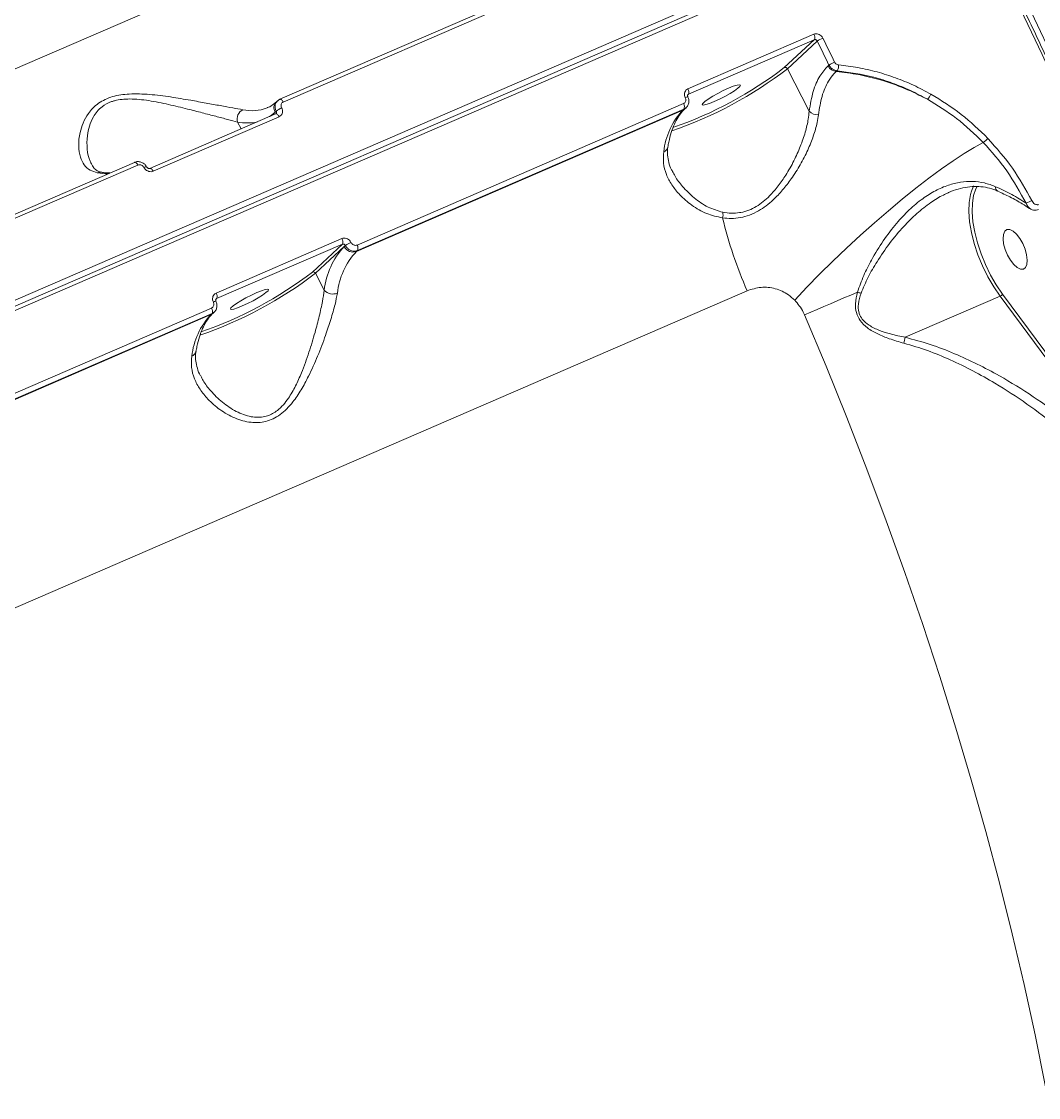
# Model space of a CAD drawing. Header units: millimetres. Extents: x -6104 to 7803, y -6013 to 4803.
# Drawn here: x 1220.1 to 1433.5, y 2028.2 to 2254 of the extents above; entities that cross this region are included whole.
import ezdxf

# ---------------------------------------------------------------- set-up
doc = ezdxf.new("R2010")
doc.units = ezdxf.units.MM
doc.layers.add('DIKOM_ОБЪЕКТ', color=7, linetype='Continuous')

msp = doc.modelspace()

# ---------------------------------------------------------------- linework, layer by layer
at = {"layer": 'DIKOM_ОБЪЕКТ', "color": 7, "linetype": 'Continuous', "lineweight": 15}
for p, q in [((1324.704, 2289.98), (1035.847, 2164.882)), ((1417.358, 2281.56), (1017.91, 2108.567)), ((1018.085, 2107.41), (1417.533, 2280.403)), ((1018.82, 2106.802), (1418.268, 2279.795)), ((1274.309, 2237.704), (1342.81, 2267.37)), ((1275.024, 2237.134), (1343.524, 2266.8)), ((1386.363, 2251.361), (1359.953, 2239.924)), ((1360.055, 2238.762), (1386.465, 2250.2)), ((1386.465, 2250.2), (1380.168, 2244.356)), ((1380.808, 2244.095), (1387.086, 2249.921)), ((1389.55, 2244.901), (1389.349, 2244.715)), ((1385.393, 2235.201), (1380.808, 2244.095)), ((1391.063, 2243.536), (1391.248, 2243.708)), ((1274.253, 2237.667), (1274.309, 2237.704)), ((1359.898, 2238.616), (1360.055, 2238.762)), ((1271.77, 2235.972), (1271.634, 2235.915)), ((1273.579, 2237.167), (1273.801, 2237.373)), ((1358.874, 2235.433), (1290.373, 2205.767)), ((1358.995, 2236.795), (1290.495, 2207.129)), ((1290.595, 2205.972), (1359.095, 2235.639)), ((1359.095, 2235.639), (1358.874, 2235.433)), ((1359.549, 2235.934), (1359.326, 2235.728)), ((1247.003, 2223.201), (1273.413, 2234.639)), ((1247.72, 2222.626), (1274.13, 2234.063)), ((1273.288, 2234.986), (1272.479, 2234.235)), ((1273.523, 2235.204), (1273.288, 2234.986)), ((1273.407, 2234.642), (1273.464, 2234.675)), ((1265.406, 2232.943), (1266.153, 2231.495)), ((1175.273, 2194.813), (1243.773, 2224.48)), ((1175.987, 2194.243), (1244.488, 2223.909)), ((1414.568, 2218.05), (1414.764, 2218.133)), ((1420.391, 2218.945), (1420.652, 2219.428)), ((1424.94, 2218.471), (1424.969, 2218.458)), ((1287.326, 2208.471), (1260.916, 2197.033)), ((1261.019, 2195.872), (1287.428, 2207.309)), ((1287.428, 2207.309), (1281.131, 2201.466)), ((1281.771, 2201.204), (1287.815, 2206.813)), ((1287.815, 2206.813), (1288.05, 2207.031)), ((1290.373, 2205.767), (1290.595, 2205.972)), ((1283.61, 2197.638), (1281.771, 2201.204)), ((1083.514, 2072.436), (1372.371, 2197.534)), ((1260.861, 2195.726), (1261.019, 2195.872)), ((1405.553, 2187.76), (1425.454, 2196.379)), ((1425.454, 2196.379), (1458.203, 2152.199)), ((1457.648, 2154.089), (1425.95, 2196.85)), ((1259.837, 2192.542), (1191.337, 2162.876)), ((1259.959, 2193.904), (1191.458, 2164.238)), ((1191.558, 2163.082), (1260.059, 2192.748)), ((1260.059, 2192.748), (1259.837, 2192.542)), ((1260.512, 2193.043), (1260.29, 2192.837))]:
    msp.add_line(p, q, dxfattribs=at)
at = {"layer": 'DIKOM_ОБЪЕКТ', "color": 7, "linetype": 'Continuous', "lineweight": 15, "flags": 128}
for points in [[(1507.36, 2023.508), (1505.468, 2034.331), (1503.385, 2045.252), (1501.113, 2056.262), (1498.653, 2067.351), (1496.007, 2078.51), (1493.178, 2089.73), (1490.169, 2101), (1486.981, 2112.313), (1483.617, 2123.658), (1480.08, 2135.025), (1476.374, 2146.405), (1472.501, 2157.789), (1468.464, 2169.167), (1464.267, 2180.529), (1459.914, 2191.865), (1455.408, 2203.167), (1450.753, 2214.424), (1445.952, 2225.628), (1441.011, 2236.768), (1435.932, 2247.836), (1430.721, 2258.821), (1425.382, 2269.716), (1419.918, 2280.51)], [(1418.268, 2279.795), (1423.731, 2269.001), (1429.07, 2258.106), (1434.282, 2247.121), (1439.36, 2236.053), (1444.302, 2224.913), (1449.102, 2213.709), (1453.757, 2202.452), (1458.263, 2191.15), (1462.617, 2179.814), (1466.813, 2168.452), (1470.85, 2157.074), (1474.723, 2145.69), (1478.43, 2134.31), (1481.966, 2122.943), (1485.33, 2111.598), (1488.518, 2100.286), (1491.528, 2089.015), (1494.356, 2077.795), (1497.002, 2066.636), (1499.462, 2055.547), (1501.735, 2044.537), (1503.818, 2033.616), (1505.709, 2022.793)], [(1387.086, 2249.921), (1387.396, 2249.295), (1387.705, 2248.668), (1388.013, 2248.041), (1388.321, 2247.414), (1388.629, 2246.786), (1388.936, 2246.158), (1389.243, 2245.53), (1389.55, 2244.901)], [(1390.734, 2245.524), (1390.427, 2246.155), (1390.119, 2246.784), (1389.811, 2247.414), (1389.503, 2248.043), (1389.194, 2248.672), (1388.884, 2249.301), (1388.575, 2249.929), (1388.265, 2250.557)], [(1365.452, 2237.235), (1364.467, 2236.839), (1363.684, 2236.588), (1363.167, 2236.504), (1362.957, 2236.592), (1363.072, 2236.846), (1363.502, 2237.245), (1364.213, 2237.757), (1365.146, 2238.341), (1366.227, 2238.948), (1367.367, 2239.53), (1368.475, 2240.04), (1369.46, 2240.437), (1370.242, 2240.687), (1370.76, 2240.772), (1370.969, 2240.683), (1370.854, 2240.429), (1370.424, 2240.03), (1369.714, 2239.518), (1368.78, 2238.935), (1367.7, 2238.327), (1366.559, 2237.745), (1365.452, 2237.235)], [(1274.309, 2237.704), (1274.325, 2237.71), (1274.411, 2237.72), (1274.508, 2237.695), (1274.612, 2237.638), (1274.719, 2237.549), (1274.827, 2237.432), (1274.929, 2237.292), (1275.024, 2237.134)], [(1359.326, 2235.728), (1359.178, 2235.606), (1358.874, 2235.433)], [(1272.158, 2234.096), (1272.479, 2234.318), (1273.288, 2234.986)], [(1273.413, 2234.639), (1273.428, 2234.645), (1273.515, 2234.654), (1273.612, 2234.629), (1273.717, 2234.571), (1273.825, 2234.482), (1273.932, 2234.364), (1274.035, 2234.223), (1274.13, 2234.063)], [(1382.347, 2195.573), (1384.897, 2198.261), (1387.58, 2200.992), (1390.37, 2203.737), (1393.239, 2206.471), (1396.159, 2209.166), (1399.101, 2211.795), (1402.036, 2214.333), (1404.935, 2216.754), (1407.769, 2219.035), (1410.511, 2221.153), (1413.133, 2223.087), (1415.61, 2224.818), (1417.916, 2226.329), (1420.03, 2227.605), (1421.93, 2228.633)], [(1243.773, 2224.48), (1243.789, 2224.486), (1243.875, 2224.495), (1243.972, 2224.471), (1244.076, 2224.413), (1244.183, 2224.324), (1244.29, 2224.208), (1244.393, 2224.068), (1244.488, 2223.909)], [(1247.002, 2223.201), (1247.019, 2223.208), (1247.105, 2223.217), (1247.202, 2223.192), (1247.307, 2223.134), (1247.415, 2223.044), (1247.522, 2222.926), (1247.625, 2222.785), (1247.72, 2222.626)], [(1419.431, 2218.448), (1419.22, 2217.723), (1418.949, 2216.046), (1418.897, 2214.133), (1419.064, 2212.028), (1419.448, 2209.782), (1420.038, 2207.448), (1420.821, 2205.08), (1421.779, 2202.735), (1422.888, 2200.468), (1424.123, 2198.333), (1425.454, 2196.379)], [(1419.912, 2219.528), (1419.703, 2219.124), (1419.431, 2218.448)], [(1425.95, 2196.85), (1424.659, 2198.745), (1423.462, 2200.816), (1422.386, 2203.014), (1421.458, 2205.288), (1420.698, 2207.584), (1420.126, 2209.848), (1419.754, 2212.025), (1419.591, 2214.066), (1419.642, 2215.921), (1419.905, 2217.547), (1420.373, 2218.906), (1420.391, 2218.945)], [(1428.906, 2209.411), (1429.606, 2208.512), (1430.226, 2207.428), (1430.715, 2206.245), (1431.035, 2205.06), (1431.159, 2203.968), (1431.077, 2203.059), (1430.796, 2202.405), (1430.339, 2202.06), (1429.742, 2202.051), (1429.054, 2202.38), (1428.331, 2203.02), (1427.632, 2203.918), (1427.012, 2205.003), (1426.523, 2206.186), (1426.203, 2207.371), (1426.079, 2208.463), (1426.161, 2209.372), (1426.442, 2210.026), (1426.899, 2210.371), (1427.496, 2210.379), (1428.184, 2210.05), (1428.906, 2209.411)], [(1266.415, 2194.345), (1265.43, 2193.948), (1264.647, 2193.698), (1264.13, 2193.613), (1263.92, 2193.701), (1264.035, 2193.955), (1264.466, 2194.355), (1265.176, 2194.867), (1266.109, 2195.45), (1267.19, 2196.057), (1268.33, 2196.64), (1269.438, 2197.149), (1270.423, 2197.546), (1271.206, 2197.796), (1271.723, 2197.881), (1271.933, 2197.793), (1271.818, 2197.539), (1271.387, 2197.139), (1270.677, 2196.627), (1269.744, 2196.044), (1268.663, 2195.437), (1267.523, 2194.854), (1266.415, 2194.345)], [(1384.432, 2192.457), (1385.754, 2193.029), (1387.099, 2193.611), (1388.465, 2194.201), (1389.85, 2194.798), (1391.252, 2195.403), (1392.669, 2196.013), (1394.099, 2196.628), (1395.538, 2197.246)], [(1260.29, 2192.837), (1260.142, 2192.716), (1259.837, 2192.542)], [(1384.432, 2192.457), (1388.946, 2181.718), (1393.311, 2170.931), (1397.524, 2160.105), (1401.581, 2149.25), (1405.478, 2138.377), (1409.212, 2127.496), (1412.778, 2116.616), (1416.175, 2105.749), (1419.398, 2094.903), (1422.444, 2084.09), (1425.312, 2073.318), (1427.997, 2062.599), (1430.498, 2051.942), (1432.812, 2041.357), (1434.937, 2030.854), (1436.872, 2020.443)]]:
    msp.add_lwpolyline(points, dxfattribs=at)
at = {"layer": 'DIKOM_ОБЪЕКТ', "color": 7, "linetype": 'Continuous', "lineweight": 15}
for centre, radius, start, end in [((1385.397, 2250.691), 1.175, 335.30835, 34.78032), ((1390.847, 2244.356), 6.717, 112.61276, 124.05027), ((1380.344, 2243.875), 0.513, 25.43658, 110.10529), ((1391.286, 2245.696), 2.171, 206.86091, 264.11461), ((1393.661, 2238.527), 7.585, 112.70256, 122.8245), ((1389.759, 2244.761), 1.824, 324.7386, 4.96224), ((1328.977, 2311.636), 85.136, 288.90543, 307.50275), ((1329.821, 2309.998), 82.726, 289.01508, 307.48812), ((1358.988, 2239.253), 1.175, 335.30536, 34.79602), ((1359.973, 2237.074), 1.14, 92.54409, 121.40497), ((1408.128, 2239.922), 3.037, 313.47642, 338.03797), ((1267.491, 2233.567), 2.176, 116.37379, 196.65101), ((1268.423, 2244.132), 8.822, 257.5732, 291.34788), ((1274.876, 2235.884), 1.824, 135.33514, 209.50224), ((1276.216, 2232.102), 4.107, 112.15886, 130.96613), ((1369.889, 2225.098), 15.105, 136.8236, 173.92857), ((1358.032, 2236.129), 1.171, 335.22522, 34.65206), ((1387.153, 2236.935), 2.47, 224.58048, 274.03123), ((1267.414, 2242.572), 9.836, 258.21757, 282.6679), ((1418.826, 2233.14), 5.472, 304.56561, 318.20569), ((1354.397, 2227.978), 1.367, 290.18487, 347.72646), ((1236.613, 2220.88), 1.544, 79.72972, 113.91337), ((1237.973, 2232.264), 10.168, 258.74089, 271.72492), ((1246.221, 2222.77), 0.765, 80.80388, 125.09126), ((1425.434, 2219.257), 0.928, 172.84889, 237.84346), ((1420.839, 2237.849), 24.181, 294.71035, 297.79567), ((1363.859, 2213.542), 3.448, 347.90838, 7.66823), ((1451.574, 2232.68), 86.651, 193.25014, 203.9294), ((1286.361, 2207.8), 1.175, 335.3064, 34.79395), ((1299.381, 2195.961), 15.86, 136.82407, 173.92788), ((1289.668, 2207.694), 2.052, 205.42489, 290.10139), ((1291.806, 2201.473), 6.708, 112.60056, 124.05348), ((1289.532, 2206.463), 1.17, 335.21739, 34.65988), ((1301.387, 2195.432), 15.104, 136.82163, 173.92865), ((1281.308, 2200.984), 0.513, 25.4353, 110.08827), ((1229.935, 2268.755), 85.148, 288.90685, 307.50157), ((1230.783, 2267.109), 82.728, 289.0155, 307.48815), ((1259.951, 2196.363), 1.175, 335.30835, 34.78032), ((1285.428, 2199.323), 2.479, 222.81184, 292.28946), ((1389.399, 2177.742), 20.448, 70.36754, 72.52714), ((1260.936, 2194.183), 1.14, 92.54716, 121.4019), ((1425.115, 2197.232), 0.918, 291.65358, 335.42402), ((1270.851, 2182.207), 15.104, 136.82204, 173.92824), ((1258.996, 2193.238), 1.17, 335.21739, 34.65988), ((1358.786, 2197.588), 47.789, 346.6155, 348.13249), ((1255.36, 2185.088), 1.367, 290.18857, 347.71595)]:
    msp.add_arc(centre, radius, start, end, dxfattribs=at)
for points, knots in [([(1418.82, 2279.942), (1419.733, 2278.16), (1422.379, 2272.989), (1426.676, 2264.359), (1431.672, 2254.029), (1436.551, 2243.62), (1441.31, 2233.141), (1445.945, 2222.599), (1450.454, 2212.003), (1454.832, 2201.359), (1459.076, 2190.678), (1463.183, 2179.965), (1467.151, 2169.23), (1470.976, 2158.48), (1474.655, 2147.724), (1478.185, 2136.969), (1481.564, 2126.224), (1484.79, 2115.497), (1487.859, 2104.796), (1490.77, 2094.128), (1493.52, 2083.502), (1496.107, 2072.926), (1498.53, 2062.408), (1500.786, 2051.955), (1502.874, 2041.576), (1504.792, 2031.278), (1506.538, 2021.069), (1508.112, 2010.957), (1509.512, 2000.949), (1510.738, 1991.052), (1511.787, 1981.275), (1512.66, 1971.623), (1513.355, 1962.106), (1513.872, 1952.729), (1514.211, 1943.501), (1514.372, 1934.426), (1514.353, 1925.514), (1514.156, 1916.769), (1513.78, 1908.199), (1513.225, 1899.811), (1512.492, 1891.609), (1511.581, 1883.602), (1510.493, 1875.793), (1509.229, 1868.191), (1507.789, 1860.799), (1506.174, 1853.624), (1504.386, 1846.672), (1502.425, 1839.947), (1500.294, 1833.454), (1497.993, 1827.2), (1495.525, 1821.188), (1492.891, 1815.423), (1490.092, 1809.91), (1487.132, 1804.652), (1484.012, 1799.656), (1480.737, 1794.92), (1477.301, 1790.465), (1474.213, 1786.801), (1472.211, 1784.735), (1471.461, 1783.962)], [0, 0, 0, 0, 0.0093747, 0.0271865, 0.0449986, 0.0628105, 0.0806223, 0.0984342, 0.1162462, 0.134058, 0.1518699, 0.1696819, 0.187494, 0.205306, 0.2231184, 0.2409307, 0.2587434, 0.2765562, 0.2943693, 0.3121826, 0.3299963, 0.3478102, 0.3656246, 0.3834392, 0.4012543, 0.4190699, 0.4368861, 0.4547028, 0.4725198, 0.4903376, 0.508156, 0.5259752, 0.5437951, 0.5616156, 0.579437, 0.5972593, 0.6150823, 0.6329064, 0.6507313, 0.668557, 0.6863837, 0.7042114, 0.7220398, 0.739869, 0.7576988, 0.7755291, 0.7933595, 0.8111899, 0.8290198, 0.8468486, 0.8646758, 0.8825006, 0.9003223, 0.9181399, 0.9359523, 0.9537585, 0.9715573, 0.9893478, 1, 1, 1, 1]), ([(1388.265, 2250.557), (1388.21, 2250.653), (1388.071, 2250.896), (1387.736, 2251.209), (1387.287, 2251.427), (1386.802, 2251.498), (1386.509, 2251.407), (1386.363, 2251.361)], [0, 0, 0, 0, 0.1418531, 0.3567267, 0.5713336, 0.7857183, 1, 1, 1, 1]), ([(1386.465, 2250.2), (1386.514, 2250.215), (1386.611, 2250.245), (1386.771, 2250.22), (1386.917, 2250.144), (1387.025, 2250.037), (1387.069, 2249.954), (1387.086, 2249.921)], [0, 0, 0, 0, 0.213959, 0.4282015, 0.6428385, 0.8578732, 1, 1, 1, 1]), ([(1389.349, 2244.715), (1388.75, 2244.046), (1387.486, 2242.632), (1386.109, 2239.455), (1385.634, 2236.633), (1385.393, 2235.201)], [0, 0, 0, 0, 0.3069746, 0.6484704, 1, 1, 1, 1]), ([(1389.55, 2244.901), (1389.578, 2244.848), (1389.711, 2244.599), (1390.046, 2244.205), (1390.614, 2243.827), (1391.037, 2243.747), (1391.248, 2243.708)], [0, 0, 0, 0, 0.0818651, 0.3880258, 0.6939573, 1, 1, 1, 1]), ([(1391.576, 2244.918), (1391.471, 2244.939), (1391.26, 2244.98), (1390.979, 2245.172), (1390.813, 2245.372), (1390.748, 2245.498), (1390.734, 2245.524)], [0, 0, 0, 0, 0.3057163, 0.61164, 0.9179918, 1, 1, 1, 1]), ([(1410.945, 2238.786), (1409.734, 2239.432), (1407.313, 2240.722), (1403.53, 2242.261), (1399.634, 2243.504), (1395.638, 2244.432), (1392.93, 2244.756), (1391.576, 2244.918)], [0, 0, 0, 0, 0.19783164, 0.39550324, 0.59317002, 0.79658386, 1, 1, 1, 1]), ([(1387.327, 2234.471), (1387.54, 2235.801), (1387.974, 2238.501), (1389.19, 2241.243), (1390.307, 2242.796), (1390.904, 2243.38), (1391.063, 2243.536)], [0, 0, 0, 0, 0.341495, 0.6929968, 0.9180125, 1, 1, 1, 1]), ([(1410.218, 2237.718), (1408.628, 2238.513), (1405.428, 2240.113), (1400.566, 2241.785), (1395.757, 2242.983), (1392.633, 2243.351), (1391.063, 2243.536)], [0, 0, 0, 0, 0.2598478, 0.5228401, 0.7602223, 1, 1, 1, 1]), ([(1391.248, 2243.708), (1393.827, 2243.346), (1397.734, 2242.798), (1402.848, 2241.152), (1406.627, 2239.631), (1409.032, 2238.35), (1410.218, 2237.718)], [0, 0, 0, 0, 0.3951734, 0.5986687, 0.8021711, 1, 1, 1, 1]), ([(1359.953, 2239.924), (1359.865, 2239.878), (1359.643, 2239.762), (1359.375, 2239.451), (1359.211, 2239.012), (1359.196, 2238.517), (1359.318, 2238.204), (1359.379, 2238.047)], [0, 0, 0, 0, 0.1406166, 0.3550829, 0.5698762, 0.7848926, 1, 1, 1, 1]), ([(1266.524, 2235.516), (1265.852, 2235.642), (1264.507, 2235.893), (1261.842, 2236.371), (1258.863, 2236.919), (1255.373, 2237.544), (1251.404, 2238.221), (1247.049, 2238.771), (1242.885, 2238.943), (1239.692, 2238.495), (1237.597, 2237.704), (1236.185, 2236.884), (1235.011, 2235.863), (1233.871, 2234.471), (1232.942, 2232.733), (1232.224, 2230.414), (1231.965, 2227.914), (1232.321, 2225.607), (1233.179, 2223.896), (1234.353, 2222.766), (1235.473, 2222.441), (1235.988, 2222.291)], [0, 0, 0, 0, 0.055476, 0.1110249, 0.1664978, 0.222006, 0.2900233, 0.3579625, 0.4226767, 0.477407, 0.5052471, 0.5330936, 0.5627095, 0.5923749, 0.6404299, 0.6885809, 0.7603264, 0.8320618, 0.891, 0.9498674, 1, 1, 1, 1]), ([(1234.857, 2224.021), (1234.72, 2224.256), (1234.192, 2225.158), (1233.797, 2227.212), (1233.789, 2229.736), (1234.254, 2232.08), (1234.964, 2233.807), (1235.909, 2235.181), (1237.094, 2236.34), (1238.427, 2237.06), (1239.892, 2237.504), (1241.159, 2237.725), (1243.564, 2237.833), (1246.903, 2237.467), (1250.976, 2236.651), (1254.718, 2235.722), (1258.027, 2234.873), (1260.869, 2234.128), (1263.43, 2233.468), (1264.748, 2233.118), (1265.406, 2232.943)], [0, 0, 0, 0, 0.0301471, 0.1153778, 0.2006063, 0.2565322, 0.3123203, 0.3456137, 0.3788276, 0.4270601, 0.4399077, 0.4704688, 0.5010947, 0.5753868, 0.6555736, 0.735874, 0.8020751, 0.8682382, 0.9341621, 1, 1, 1, 1]), ([(1274.253, 2237.667), (1274.13, 2237.612), (1273.962, 2237.537), (1273.848, 2237.397), (1273.817, 2237.359)], [0, 0, 0, 0, 0.72797, 1, 1, 1, 1]), ([(1359.379, 2238.047), (1359.419, 2237.942), (1359.501, 2237.733), (1359.491, 2237.403), (1359.381, 2237.11), (1359.202, 2236.902), (1359.054, 2236.825), (1358.995, 2236.795)], [0, 0, 0, 0, 0.2150944, 0.4301782, 0.6449779, 0.859493, 1, 1, 1, 1]), ([(1359.909, 2238.206), (1359.939, 2238.154), (1360.098, 2237.88), (1360.178, 2237.31), (1360.038, 2236.597), (1359.791, 2236.108), (1359.556, 2235.956), (1359.528, 2235.938)], [0, 0, 0, 0, 0.0710873, 0.3784128, 0.658034, 0.9599239, 1, 1, 1, 1]), ([(1359.947, 2238.68), (1359.936, 2238.674), (1359.898, 2238.652), (1359.865, 2238.569), (1359.857, 2238.422), (1359.879, 2238.301), (1359.915, 2238.234), (1359.926, 2238.214)], [0, 0, 0, 0, 0.1446306, 0.4914646, 0.7176558, 0.9150465, 1, 1, 1, 1]), ([(1359.944, 2238.683), (1359.952, 2238.693), (1359.982, 2238.729), (1360.025, 2238.749), (1360.055, 2238.762)], [0, 0, 0, 0, 0.284267, 1, 1, 1, 1]), ([(1410.218, 2237.718), (1412.3, 2236.446), (1416.512, 2233.871), (1420.11, 2230.393), (1421.93, 2228.633)], [0, 0, 0, 0, 0.4941652, 1, 1, 1, 1]), ([(1422.905, 2229.493), (1421.091, 2231.252), (1417.42, 2234.811), (1413.12, 2237.451), (1410.945, 2238.786)], [0, 0, 0, 0, 0.49417118, 1, 1, 1, 1]), ([(1271.648, 2235.959), (1271.822, 2236.021), (1272.392, 2236.225), (1273.014, 2236.667), (1273.466, 2237.067), (1273.579, 2237.167)], [0, 0, 0, 0, 0.2480372, 0.8124279, 1, 1, 1, 1]), ([(1273.817, 2237.359), (1273.709, 2237.254), (1273.458, 2237.008), (1273.28, 2236.461), (1273.266, 2235.819), (1273.438, 2235.409), (1273.523, 2235.204)], [0, 0, 0, 0, 0.2010149, 0.4673265, 0.7336479, 1, 1, 1, 1]), ([(1274.13, 2234.063), (1274.217, 2234.109), (1274.439, 2234.224), (1274.703, 2234.532), (1274.859, 2234.964), (1274.863, 2235.448), (1274.732, 2235.753), (1274.667, 2235.906)], [0, 0, 0, 0, 0.1406072, 0.3550949, 0.5698626, 0.7848903, 1, 1, 1, 1]), ([(1274.667, 2235.906), (1274.623, 2236.008), (1274.536, 2236.212), (1274.538, 2236.534), (1274.642, 2236.822), (1274.818, 2237.026), (1274.966, 2237.103), (1275.024, 2237.134)], [0, 0, 0, 0, 0.215155, 0.4302104, 0.6449977, 0.8595139, 1, 1, 1, 1]), ([(1359.326, 2235.728), (1359.16, 2235.565), (1358.657, 2235.07), (1357.891, 2234.038), (1357.084, 2232.53), (1356.422, 2230.768), (1355.989, 2229.123), (1355.796, 2228.044), (1355.734, 2227.693)], [0, 0, 0, 0, 0.1024846, 0.3106755, 0.5124696, 0.7099272, 0.905704, 1, 1, 1, 1]), ([(1359.095, 2235.639), (1359.218, 2235.693), (1359.384, 2235.768), (1359.497, 2235.905), (1359.527, 2235.941)], [0, 0, 0, 0, 0.73966395, 1, 1, 1, 1]), ([(1273.523, 2235.204), (1273.546, 2235.154), (1273.593, 2235.055), (1273.594, 2234.899), (1273.552, 2234.764), (1273.49, 2234.703), (1273.463, 2234.676)], [0, 0, 0, 0, 0.2658346, 0.5313633, 0.79643, 1, 1, 1, 1]), ([(1367.23, 2212.82), (1367.831, 2212.764), (1369.046, 2212.651), (1370.955, 2212.842), (1372.893, 2213.37), (1375.268, 2214.493), (1377.644, 2216.319), (1379.875, 2218.686), (1381.79, 2221.18), (1383.58, 2224.015), (1385.139, 2227.054), (1386.333, 2230.042), (1387.043, 2232.519), (1387.249, 2233.935), (1387.327, 2234.471)], [0, 0, 0, 0, 0.0603699, 0.1220442, 0.1825854, 0.2452021, 0.354865, 0.4358101, 0.5191063, 0.6213407, 0.7266017, 0.8297198, 0.9355797, 1, 1, 1, 1]), ([(1385.393, 2235.201), (1385.337, 2234.664), (1385.19, 2233.263), (1384.607, 2230.79), (1383.595, 2227.841), (1382.226, 2224.797), (1380.662, 2222.01), (1378.937, 2219.514), (1376.945, 2217.187), (1374.814, 2215.429), (1372.708, 2214.387), (1371.512, 2214.048), (1370.274, 2213.836), (1368.991, 2213.75), (1367.852, 2213.917), (1367.275, 2214.002)], [0, 0, 0, 0, 0.0653892, 0.170367, 0.2779444, 0.3818123, 0.4884129, 0.5695638, 0.6527948, 0.7604181, 0.8151635, 0.8718869, 0.880047, 0.9392, 1, 1, 1, 1]), ([(1421.93, 2228.633), (1423.645, 2226.708), (1427.119, 2222.809), (1429.661, 2218.21), (1430.947, 2215.883)], [0, 0, 0, 0, 0.4938178, 1, 1, 1, 1]), ([(1432.115, 2216.458), (1430.835, 2218.78), (1428.243, 2223.482), (1424.699, 2227.473), (1422.905, 2229.493)], [0, 0, 0, 0, 0.493871, 1, 1, 1, 1]), ([(1354.869, 2226.695), (1354.806, 2225.902), (1354.678, 2224.289), (1355.335, 2221.953), (1356.509, 2219.72), (1358.278, 2217.511), (1360.708, 2215.419), (1363.725, 2213.592), (1366.094, 2213.07), (1367.23, 2212.82)], [0, 0, 0, 0, 0.1295373, 0.2635073, 0.3938341, 0.5268943, 0.6860445, 0.8495341, 1, 1, 1, 1]), ([(1355.759, 2227.694), (1355.734, 2227.586), (1355.599, 2227.011), (1355.632, 2225.942), (1355.892, 2224.459), (1356.271, 2223.319), (1356.637, 2222.696), (1356.705, 2222.581)], [0, 0, 0, 0, 0.06309364, 0.33413634, 0.62804516, 0.93122348, 1, 1, 1, 1]), ([(1243.781, 2224.462), (1243.836, 2224.491), (1244.088, 2224.627), (1244.633, 2224.663), (1245.327, 2224.507), (1245.954, 2224.116), (1246.209, 2223.711), (1246.33, 2223.518)], [0, 0, 0, 0, 0.0627986, 0.2918649, 0.5280499, 0.7742856, 1, 1, 1, 1]), ([(1234.824, 2224.003), (1234.91, 2223.83), (1235.143, 2223.362), (1235.632, 2222.915), (1236.189, 2222.565), (1236.708, 2222.453), (1236.913, 2222.408)], [0, 0, 0, 0, 0.188907, 0.510642, 0.8060931, 1, 1, 1, 1]), ([(1236.897, 2222.398), (1237.162, 2222.351), (1237.776, 2222.243), (1238.324, 2222.25), (1238.636, 2222.255)], [0, 0, 0, 0, 0.4317349, 1, 1, 1, 1]), ([(1244.488, 2223.909), (1244.586, 2223.94), (1244.781, 2224.001), (1245.109, 2223.958), (1245.415, 2223.818), (1245.645, 2223.616), (1245.743, 2223.459), (1245.781, 2223.396)], [0, 0, 0, 0, 0.2142638, 0.4285314, 0.6431224, 0.8580565, 1, 1, 1, 1]), ([(1245.781, 2223.396), (1245.839, 2223.302), (1245.985, 2223.066), (1246.33, 2222.763), (1246.788, 2222.553), (1247.279, 2222.488), (1247.573, 2222.58), (1247.72, 2222.626)], [0, 0, 0, 0, 0.1418181, 0.3566967, 0.571313, 0.7857313, 1, 1, 1, 1]), ([(1246.348, 2223.526), (1246.362, 2223.499), (1246.399, 2223.427), (1246.504, 2223.321), (1246.641, 2223.23), (1246.783, 2223.182), (1246.907, 2223.174), (1246.977, 2223.188), (1246.998, 2223.201), (1247.002, 2223.202)], [0, 0, 0, 0, 0.099518, 0.2665707, 0.4282284, 0.593766, 0.7683698, 0.9627904, 1, 1, 1, 1]), ([(1367.275, 2214.002), (1366.22, 2214.322), (1364.002, 2214.995), (1361.166, 2216.993), (1358.892, 2219.251), (1357.415, 2221.152), (1356.894, 2222.258), (1356.738, 2222.59)], [0, 0, 0, 0, 0.2220656, 0.466632, 0.7115372, 0.9134488, 1, 1, 1, 1]), ([(1424.513, 2219.372), (1423.733, 2219.663), (1422.153, 2220.253), (1419.671, 2220.54), (1417.134, 2220.387), (1414.512, 2219.739), (1411.847, 2218.581), (1409.085, 2216.846), (1406.341, 2214.55), (1403.557, 2211.592), (1400.874, 2208.06), (1398.599, 2204.339), (1396.748, 2200.726), (1395.943, 2198.412), (1395.538, 2197.246)], [0, 0, 0, 0, 0.06672412, 0.13524854, 0.20490978, 0.27617627, 0.35473012, 0.43500923, 0.52581504, 0.61856818, 0.72474494, 0.83326516, 0.9160271, 1, 1, 1, 1]), ([(1396.269, 2197.001), (1396.743, 2198.134), (1397.7, 2200.418), (1399.752, 2203.909), (1402.226, 2207.531), (1405.037, 2210.915), (1407.946, 2213.803), (1410.739, 2215.981), (1412.969, 2217.41), (1414.227, 2217.914), (1414.568, 2218.05)], [0, 0, 0, 0, 0.12551563, 0.25308042, 0.41121458, 0.57233846, 0.70637214, 0.84288023, 0.95737977, 1, 1, 1, 1]), ([(1424.958, 2218.424), (1424.684, 2218.55), (1423.839, 2218.936), (1422.351, 2219.28), (1420.506, 2219.47), (1418.584, 2219.348), (1416.618, 2218.901), (1415.269, 2218.468), (1414.594, 2218.117), (1414.569, 2218.104)], [0, 0, 0, 0, 0.082062, 0.2522151, 0.4293713, 0.6122749, 0.8001611, 0.9927689, 1, 1, 1, 1]), ([(1430.947, 2215.883), (1429.96, 2216.512), (1427.975, 2217.776), (1425.671, 2218.838), (1424.513, 2219.372)], [0, 0, 0, 0, 0.4974041, 1, 1, 1, 1]), ([(1431.648, 2214.763), (1431.144, 2215.106), (1429.867, 2215.975), (1427.627, 2217.212), (1425.802, 2218.037), (1424.927, 2218.432)], [0, 0, 0, 0, 0.2532877, 0.6420428, 1, 1, 1, 1]), ([(1430.947, 2215.883), (1431.041, 2215.647), (1431.213, 2215.213), (1431.547, 2214.947), (1431.699, 2214.826)], [0, 0, 0, 0, 0.5434848, 1, 1, 1, 1]), ([(1433.525, 2215.639), (1433.472, 2215.621), (1433.334, 2215.574), (1433.066, 2215.592), (1432.725, 2215.735), (1432.374, 2216.027), (1432.202, 2216.313), (1432.115, 2216.458)], [0, 0, 0, 0, 0.1010749, 0.2613469, 0.4607179, 0.7265215, 1, 1, 1, 1]), ([(1433.512, 2214.571), (1433.362, 2214.512), (1433.033, 2214.382), (1432.474, 2214.436), (1432.015, 2214.58), (1431.794, 2214.758), (1431.73, 2214.81)], [0, 0, 0, 0, 0.2523218, 0.5557683, 0.870179, 1, 1, 1, 1]), ([(1289.228, 2207.666), (1289.173, 2207.762), (1289.034, 2208.005), (1288.699, 2208.318), (1288.251, 2208.537), (1287.765, 2208.607), (1287.472, 2208.516), (1287.326, 2208.471)], [0, 0, 0, 0, 0.1418497, 0.3567181, 0.5713388, 0.7857183, 1, 1, 1, 1]), ([(1287.428, 2207.309), (1287.477, 2207.324), (1287.575, 2207.354), (1287.734, 2207.329), (1287.881, 2207.254), (1287.989, 2207.147), (1288.032, 2207.064), (1288.05, 2207.031)], [0, 0, 0, 0, 0.2139746, 0.4281029, 0.642786, 0.8579742, 1, 1, 1, 1]), ([(1288.05, 2207.031), (1288.124, 2206.903), (1288.311, 2206.582), (1288.761, 2206.169), (1289.361, 2205.882), (1290.009, 2205.79), (1290.4, 2205.912), (1290.595, 2205.972)], [0, 0, 0, 0, 0.1417487, 0.3564094, 0.5709562, 0.7854893, 1, 1, 1, 1]), ([(1290.495, 2207.129), (1290.397, 2207.098), (1290.202, 2207.038), (1289.879, 2207.085), (1289.58, 2207.231), (1289.357, 2207.44), (1289.265, 2207.601), (1289.228, 2207.666)], [0, 0, 0, 0, 0.2142697, 0.4285635, 0.6431809, 0.8580761, 1, 1, 1, 1]), ([(1255.832, 2183.805), (1255.769, 2183.012), (1255.641, 2181.398), (1256.298, 2179.063), (1257.472, 2176.828), (1259.242, 2174.624), (1261.667, 2172.512), (1264.725, 2170.749), (1268.034, 2169.763), (1270.849, 2169.873), (1272.901, 2170.61), (1274.387, 2171.506), (1275.776, 2172.719), (1277.284, 2174.452), (1278.823, 2176.759), (1280.567, 2180.01), (1282.285, 2183.88), (1283.82, 2187.919), (1285.029, 2191.566), (1285.894, 2194.586), (1286.22, 2196.264), (1286.368, 2197.029)], [0, 0, 0, 0, 0.0545833, 0.111031, 0.1659466, 0.2220128, 0.2890713, 0.3579599, 0.4226727, 0.4774031, 0.5047499, 0.5330998, 0.5623539, 0.5923823, 0.6398884, 0.6885844, 0.7592842, 0.8320595, 0.8901588, 0.949868, 1, 1, 1, 1]), ([(1283.61, 2197.638), (1283.498, 2196.871), (1283.255, 2195.208), (1282.585, 2192.206), (1281.65, 2188.621), (1280.431, 2184.59), (1279.069, 2180.784), (1277.626, 2177.532), (1276.356, 2175.278), (1275.05, 2173.563), (1273.638, 2172.191), (1272.25, 2171.423), (1270.858, 2171.042), (1269.705, 2170.922), (1267.636, 2171.128), (1265.013, 2172.143), (1262.14, 2174.085), (1259.87, 2176.344), (1258.391, 2178.243), (1257.875, 2179.336), (1257.722, 2179.662)], [0, 0, 0, 0, 0.0593783, 0.1286935, 0.1998925, 0.2841083, 0.3705417, 0.425895, 0.4823756, 0.5152281, 0.5489623, 0.597251, 0.6101135, 0.6402429, 0.6713744, 0.7457546, 0.8249952, 0.9064129, 0.9721004, 1, 1, 1, 1]), ([(1260.916, 2197.033), (1260.828, 2196.987), (1260.607, 2196.871), (1260.338, 2196.56), (1260.174, 2196.121), (1260.16, 2195.627), (1260.281, 2195.313), (1260.342, 2195.156)], [0, 0, 0, 0, 0.1406402, 0.3551074, 0.5698744, 0.7848917, 1, 1, 1, 1]), ([(1372.371, 2197.534), (1373.329, 2197.842), (1375.228, 2198.453), (1378.279, 2198.106), (1380.714, 2197.041), (1381.917, 2195.959), (1382.347, 2195.573)], [0, 0, 0, 0, 0.28856605, 0.57162972, 0.84703751, 1, 1, 1, 1]), ([(1395.538, 2197.246), (1395.35, 2196.434), (1395.022, 2195.02), (1395.202, 2192.916), (1396.065, 2191.114), (1397.675, 2189.6), (1399.784, 2188.404), (1402.367, 2187.351), (1404.241, 2186.82), (1405.277, 2186.526)], [0, 0, 0, 0, 0.1491229, 0.2596378, 0.3716735, 0.4987892, 0.6508238, 0.8069625, 1, 1, 1, 1]), ([(1405.553, 2187.76), (1404.526, 2187.975), (1402.695, 2188.358), (1400.137, 2189.153), (1398.078, 2190.127), (1396.588, 2191.349), (1395.993, 2192.426), (1395.683, 2193.497), (1395.632, 2194.988), (1396.034, 2196.26), (1396.269, 2197.001)], [0, 0, 0, 0, 0.2010502, 0.3583943, 0.5149408, 0.6385005, 0.7217802, 0.7449582, 0.85127, 1, 1, 1, 1]), ([(1260.342, 2195.156), (1260.383, 2195.052), (1260.464, 2194.843), (1260.454, 2194.513), (1260.344, 2194.219), (1260.165, 2194.012), (1260.017, 2193.934), (1259.959, 2193.904)], [0, 0, 0, 0, 0.215173, 0.43017, 0.6450197, 0.8594686, 1, 1, 1, 1]), ([(1260.872, 2195.315), (1260.902, 2195.263), (1261.061, 2194.99), (1261.141, 2194.419), (1261.002, 2193.707), (1260.754, 2193.218), (1260.519, 2193.065), (1260.491, 2193.048)], [0, 0, 0, 0, 0.0710443, 0.3783632, 0.6580159, 0.9598604, 1, 1, 1, 1]), ([(1260.91, 2195.789), (1260.899, 2195.783), (1260.861, 2195.761), (1260.828, 2195.678), (1260.82, 2195.532), (1260.842, 2195.411), (1260.879, 2195.344), (1260.89, 2195.323)], [0, 0, 0, 0, 0.144659, 0.491496, 0.7175897, 0.9149821, 1, 1, 1, 1]), ([(1260.907, 2195.792), (1260.915, 2195.802), (1260.945, 2195.839), (1260.988, 2195.858), (1261.019, 2195.872)], [0, 0, 0, 0, 0.28474221, 1, 1, 1, 1]), ([(1382.347, 2195.573), (1383.011, 2194.779), (1383.745, 2193.902), (1384.295, 2192.769), (1384.386, 2192.563), (1384.432, 2192.457)], [0, 0, 0, 0, 0.8217382, 0.9078798, 1, 1, 1, 1]), ([(1260.29, 2192.837), (1260.124, 2192.674), (1259.62, 2192.18), (1258.854, 2191.147), (1258.048, 2189.639), (1257.386, 2187.877), (1256.952, 2186.232), (1256.76, 2185.153), (1256.697, 2184.802)], [0, 0, 0, 0, 0.1024863, 0.3106793, 0.5124706, 0.7099315, 0.9057081, 1, 1, 1, 1]), ([(1260.059, 2192.748), (1260.181, 2192.803), (1260.347, 2192.877), (1260.461, 2193.015), (1260.49, 2193.051)], [0, 0, 0, 0, 0.7395651, 1, 1, 1, 1]), ([(1405.277, 2186.526), (1406.93, 2186.039), (1410.239, 2185.065), (1415.066, 2183.058), (1419.792, 2180.757), (1425.209, 2177.702), (1431.163, 2173.827), (1437.561, 2169.001), (1443.624, 2163.794), (1448.374, 2159.149), (1452.83, 2154.383), (1455.264, 2151.408), (1456.869, 2149.446)], [0, 0, 0, 0, 0.0776014, 0.1552628, 0.2354696, 0.3156957, 0.4385183, 0.5613747, 0.6872837, 0.8131998, 0.8767619, 1, 1, 1, 1]), ([(1458.103, 2152.156), (1455.778, 2154.818), (1451.768, 2159.411), (1445.29, 2165.459), (1439.117, 2170.579), (1432.477, 2175.377), (1426.264, 2179.219), (1420.7, 2182.178), (1415.862, 2184.394), (1410.825, 2186.352), (1407.31, 2187.291), (1405.553, 2187.76)], [0, 0, 0, 0, 0.1721623, 0.2969452, 0.421721, 0.5495771, 0.6773928, 0.756948, 0.8364851, 0.918274, 1, 1, 1, 1]), ([(1256.731, 2184.804), (1256.69, 2184.601), (1256.555, 2183.925), (1256.619, 2182.746), (1256.956, 2181.252), (1257.329, 2180.199), (1257.654, 2179.673), (1257.665, 2179.654)], [0, 0, 0, 0, 0.1175122, 0.3916424, 0.6860468, 0.9889137, 1, 1, 1, 1])]:
    msp.add_open_spline(points, degree=3, knots=knots, dxfattribs=at)

doc.saveas('drawing.dxf')
